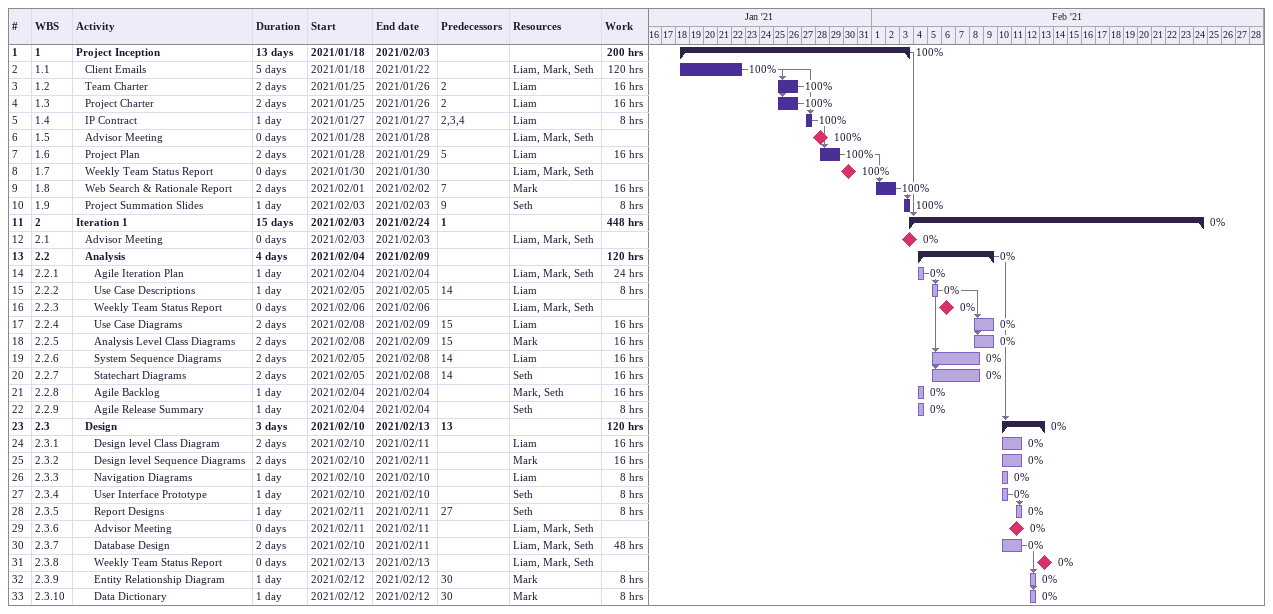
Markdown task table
| ID | WBS | Task | Duration | Start | Finish | Predecessors | Resources | % complete | Work (h) |
|---|---|---|---|---|---|---|---|---|---|
| 1 | 1 | **Project Inception** | 13d | 2021-01-18 | 2021-02-03 |  |  | 100 | 200 |
| 2 | 1.1 | Client Emails | 5d | 2021-01-18 | 2021-01-22 |  | Liam, Mark, Seth | 100 | 120 |
| 3 | 1.2 | Team Charter | 2d | 2021-01-25 | 2021-01-26 | 2 | Liam | 100 | 16 |
| 4 | 1.3 | Project Charter | 2d | 2021-01-25 | 2021-01-26 | 2 | Liam | 100 | 16 |
| 5 | 1.4 | IP Contract | 1d | 2021-01-27 | 2021-01-27 | 2, 3, 4 | Liam | 100 | 8 |
| 6 | 1.5 | Advisor Meeting | 0d | 2021-01-28 | 2021-01-28 |  | Liam, Mark, Seth | 100 |  |
| 7 | 1.6 | Project Plan | 2d | 2021-01-28 | 2021-01-29 | 5 | Liam | 100 | 16 |
| 8 | 1.7 | Weekly Team Status Report | 0d | 2021-01-30 | 2021-01-30 |  | Liam, Mark, Seth | 100 |  |
| 9 | 1.8 | Web Search & Rationale Report | 2d | 2021-02-01 | 2021-02-02 | 7 | Mark | 100 | 16 |
| 10 | 1.9 | Project Summation Slides | 1d | 2021-02-03 | 2021-02-03 | 9 | Seth | 100 | 8 |
| 11 | 2 | **Iteration 1** | 15d | 2021-02-03 | 2021-02-24 | 1 |  | 0 | 448 |
| 12 | 2.1 | Advisor Meeting | 0d | 2021-02-03 | 2021-02-03 |  | Liam, Mark, Seth | 0 |  |
| 13 | 2.2 | **Analysis** | 4d | 2021-02-04 | 2021-02-09 |  |  | 0 | 120 |
| 14 | 2.2.1 | Agile Iteration Plan | 1d | 2021-02-04 | 2021-02-04 |  | Liam, Mark, Seth | 0 | 24 |
| 15 | 2.2.2 | Use Case Descriptions | 1d | 2021-02-05 | 2021-02-05 | 14 | Liam | 0 | 8 |
| 16 | 2.2.3 | Weekly Team Status Report | 0d | 2021-02-06 | 2021-02-06 |  | Liam, Mark, Seth | 0 |  |
| 17 | 2.2.4 | Use Case Diagrams | 2d | 2021-02-08 | 2021-02-09 | 15 | Liam | 0 | 16 |
| 18 | 2.2.5 | Analysis Level Class Diagrams | 2d | 2021-02-08 | 2021-02-09 | 15 | Mark | 0 | 16 |
| 19 | 2.2.6 | System Sequence Diagrams | 2d | 2021-02-05 | 2021-02-08 | 14 | Liam | 0 | 16 |
| 20 | 2.2.7 | Statechart Diagrams | 2d | 2021-02-05 | 2021-02-08 | 14 | Seth | 0 | 16 |
| 21 | 2.2.8 | Agile Backlog | 1d | 2021-02-04 | 2021-02-04 |  | Mark, Seth | 0 | 16 |
| 22 | 2.2.9 | Agile Release Summary | 1d | 2021-02-04 | 2021-02-04 |  | Seth | 0 | 8 |
| 23 | 2.3 | **Design** | 3d | 2021-02-10 | 2021-02-13 | 13 |  | 0 | 120 |
| 24 | 2.3.1 | Design level Class Diagram | 2d | 2021-02-10 | 2021-02-11 |  | Liam | 0 | 16 |
| 25 | 2.3.2 | Design level Sequence Diagrams | 2d | 2021-02-10 | 2021-02-11 |  | Mark | 0 | 16 |
| 26 | 2.3.3 | Navigation Diagrams | 1d | 2021-02-10 | 2021-02-10 |  | Liam | 0 | 8 |
| 27 | 2.3.4 | User Interface Prototype | 1d | 2021-02-10 | 2021-02-10 |  | Seth | 0 | 8 |
| 28 | 2.3.5 | Report Designs | 1d | 2021-02-11 | 2021-02-11 | 27 | Seth | 0 | 8 |
| 29 | 2.3.6 | Advisor Meeting | 0d | 2021-02-11 | 2021-02-11 |  | Liam, Mark, Seth | 0 |  |
| 30 | 2.3.7 | Database Design | 2d | 2021-02-10 | 2021-02-11 |  | Liam, Mark, Seth | 0 | 48 |
| 31 | 2.3.8 | Weekly Team Status Report | 0d | 2021-02-13 | 2021-02-13 |  | Liam, Mark, Seth | 0 |  |
| 32 | 2.3.9 | Entity Relationship Diagram | 1d | 2021-02-12 | 2021-02-12 | 30 | Mark | 0 | 8 |
| 33 | 2.3.10 | Data Dictionary | 1d | 2021-02-12 | 2021-02-12 | 30 | Mark | 0 | 8 |
